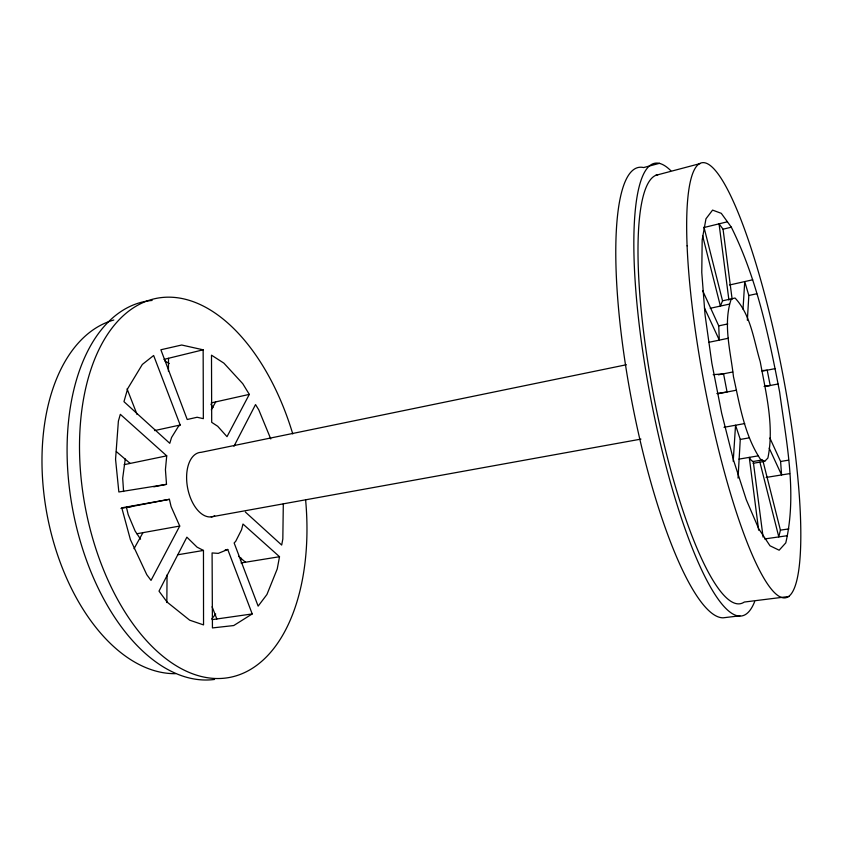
<?xml version="1.0" encoding="UTF-8"?>
<svg xmlns="http://www.w3.org/2000/svg" width="843" height="843" viewBox="0 0 843 843"><rect width="100%" height="100%" fill="white"/><g stroke="black" fill="none" stroke-linecap="round" stroke-linejoin="round"><path stroke-width="1.26" d="M168.442 371.373L168.516 358.275M166.84 602.524L167.051 574.947M738.036 478.086L740.27 439.435L735.539 425.23L733.21 461.321M747.351 320.266L748.826 295.493L744.738 281.573L743.01 309.181M166.514 484.335L118.852 491.975L115.554 459.277L118.389 421.089L120.328 414.334L166.724 455.842L165.428 469.604L166.514 484.335L153.816 486.832M279.518 556.717L277.231 568.941L266.925 594.515L258.137 606.128L234.133 542.945L235.671 541.375L241.562 529.731L242.984 524.04L279.518 556.717L241.024 562.955M240.434 560.574L240.961 558.013M763.115 461.574L780.407 530.131L778.806 536.917L759.87 462.038M125.27 458.94L122.688 478.244L123.584 491.543M731.303 298.907C722.714 323.828 730.628 351.204 733.452 376.6C739.743 404.661 744.232 434.63 760.323 459.077L764.664 461.353L767.889 458.044C774.432 426.115 765.971 393.238 760.249 361.773C753.726 340.224 750.965 315.04 735.054 298.022L722.546 300.825L720.396 306.072L702.546 235.545M233.954 446.284L255.534 404.577L258.801 409.898L270.782 438.971M179.728 526.053L151.023 580.384L146.766 574.663L130.402 539.646L121.782 507.823L169.401 499.309L171.087 506.559L179.728 526.053L136.924 533.745M249.307 394.387L227.009 436.663L217.705 426.273L211.698 422.343L211.498 355.177L223.901 363.154L242.763 383.691L249.307 394.387L211.287 402.88M134.026 548.698L142.952 532.66M211.287 409.846L215.703 401.9M211.825 618.836L215.703 613.999M180.181 425.009L178.442 426.368L171.54 437.528L169.78 443.323L123.953 401.658L127.672 388.686L142.33 364.45L153.637 355.504L180.181 425.009L154.511 430.604M252.215 613.936L233.732 625.548L212.436 627.93L212.088 552.945L218.263 553.377L227.747 549.467L252.215 613.936L212.204 619.637M659.616 163.279L643.641 167.567A229.285 50.843 79.1 0 0 628.931 385.651A229.285 50.843 79.1 0 0 723.157 617.814L739.922 615.801M655.633 175.365L700.196 163.563M163.963 359.392L203.152 349.813L203.342 418.665L197.136 417.253L187.209 419.498L160.876 349.761L181.677 345.019L203.152 349.813M703.863 227.547L727.425 221.793M728.91 300.045L719.047 223.838L723.052 229.201L731.334 227.199C756.951 278.822 768.784 335.883 779.638 392.09C786.266 441.7 797.33 493.26 785.771 542.903L779.143 550.205L769.996 545.79L758.795 528.877L746.308 499.783L733.536 460.194L721.671 413.249L711.861 363.207L705.043 314.808L701.776 272.531L702.177 239.823L705.97 218.78L712.577 210.107L721.281 213.332L731.334 227.199M729.501 284.997L752.694 279.792M748.826 295.493L756.751 293.743M710.227 308.296L729.248 304.144M702.619 290.54L718.731 325.862L727.751 323.944M709.121 342.247L728.415 338.233M124.163 464.672L166.724 455.842M626.37 364.745L201.192 452.312A32.729 18.462 79 0 0 187.863 489.182A32.729 18.462 79 0 0 214.702 515.863M718.405 374.819L732.746 371.995M762.072 371.183L775.054 368.644M718.057 393.723L736.266 390.235M169.401 499.309L126.503 507.486L128.189 514.609L135.133 531.069L140.56 539.204M765.065 386.473L778.057 383.997M211.214 516.896L640.954 439.108M724 427.306L744.696 423.576M120.949 508.413L132.551 506.337M740.27 439.435L749.374 437.833M738.995 459.119L758.215 455.863M177.546 554.81L203.469 550.437L203.542 624.905L189.686 620.185L167.156 602.144L159 591.143L186.872 537.181L197.083 547.17L203.469 550.437M225.207 549.899L227.747 549.467M758.647 530.184L749.269 457.38L751.419 460.573L753.252 461.49L762.104 460.004M753.084 463.292L764.664 461.353M769.901 438.044L780.597 461.49L788.616 460.152M766.139 477.444L789.649 473.629M716.856 393.533L727.066 391.995L723.557 373.807L713.178 374.671M764.085 386.421L770.207 385.493L767.214 370.182L762.262 370.593M780.407 530.131L788.879 528.909M764.59 538.951L787.373 535.695M789.174 596.465L744.264 602.05A218.39 45.838 79.1 0 1 655.717 406.231A218.39 45.838 79.1 0 1 657.972 174.701M164.975 360.962L169.264 363.565M116.345 451.595L130.159 463.429M238.601 556.327L245.492 562.228M245.355 512.028L281.688 545.063L282.826 538.983L283.311 503.829M210.898 404.24L213.016 407.58M704.453 307.937L719.321 340.129L718.731 325.862M769.195 448.118L781.577 474.936L780.597 461.49M127.061 388.855L137.082 414.514M212.109 606.76L216.851 618.983M703.979 227.178L722.546 300.825M753.252 461.49L763.094 537.107M723.052 229.201L732.135 299.265M214.543 679.437A192.215 110.781 79.1 0 1 71.392 502.091A192.215 110.781 79.1 0 1 152.13 300.445M305.619 499.962A193.047 109.685 79.1 0 1 164.901 657.888A193.047 109.685 79.1 0 1 103.289 341.299A193.047 109.685 79.1 0 1 292.763 433.913M175.523 673.673A180.107 107.577 79.1 0 1 46.365 510.742A180.107 107.577 79.1 0 1 113.816 320.013M754.675 601.554A230.487 48.441 79.1 0 1 650.996 399.845A230.487 48.441 79.1 0 1 670.786 170.676M687.098 245.819A221.488 39.484 79.1 0 0 778.374 595.853A221.488 39.484 79.1 0 0 766.108 299.866A221.488 39.484 79.1 0 0 687.098 245.819"/></g></svg>
